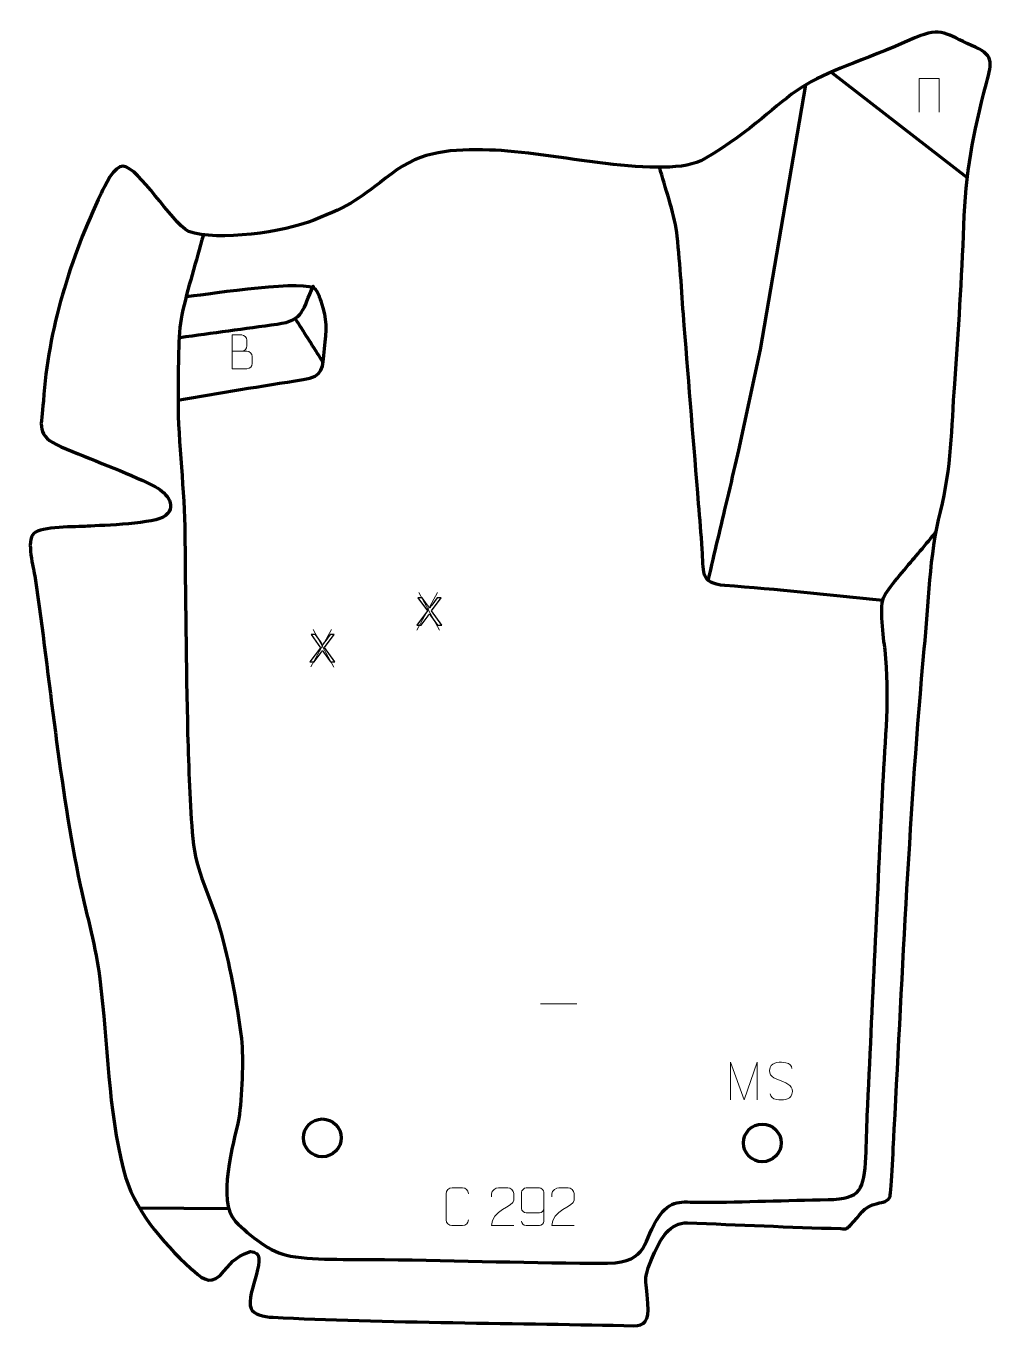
# Model space of a CAD drawing. Header units: millimetres. Extents: x -588 to 54, y 64 to 925.
import ezdxf

# ---------------------------------------------------------------- set-up
doc = ezdxf.new("R2010")
doc.units = ezdxf.units.MM
doc.header["$MEASUREMENT"] = 0
doc.layers.add('layer 2', color=7, linetype='Continuous')
doc.layers.add('layer 3', color=7, linetype='Continuous')

msp = doc.modelspace()

# ---------------------------------------------------------------- linework, layer by layer
at = {"layer": 'layer 2', "color": 140, "lineweight": 158}
for points in [[(-54.0641, 894.8699), (-54.0641, 894.8699), (36.1053, 824.7567), (36.1053, 824.7567)], [(-453.8938, 141.7965), (-453.8938, 141.7965), (-512.5605, 142.3267), (-512.5605, 142.3267)]]:
    msp.add_open_spline(points, degree=3, dxfattribs=at)
for points, knots in [([(-135.625, 558.2422), (-131.2368, 576.8495), (-127.3176, 593.4685), (-122.9295, 612.0758), (-122.9295, 612.0758), (-120.62, 621.869), (-118.3104, 631.6625), (-116.0009, 641.4558), (-116.0009, 641.4558), (-116.0009, 641.4558), (-115.308, 644.3938), (-115.308, 644.3938), (-115.308, 644.3938), (-115.308, 644.3938), (-101.0205, 711.0689), (-101.0205, 711.0689), (-101.0205, 711.0689), (-101.0205, 711.0689), (-70.8575, 886.4876), (-70.8575, 886.4876)], [0, 0, 0, 0, 0.16666667, 0.16666667, 0.16666667, 0.16666667, 0.33333333, 0.33333333, 0.33333333, 0.33333333, 0.5, 0.5, 0.5, 0.5, 0.66666667, 0.66666667, 0.66666667, 0.66666667, 1, 1, 1, 1]), ([(-19.9863, 544.802), (-54.4842, 548.1657), (-90.1056, 552.2213), (-124.67, 554.7779), (-124.67, 554.7779), (-141.5342, 556.0252), (-138.5388, 564.5856), (-139.611, 578.859), (-139.611, 578.859), (-140.36, 588.8295), (-141.2144, 598.8191), (-142.0178, 608.7883), (-142.0178, 608.7883), (-145.1928, 648.1892), (-148.3678, 687.5901), (-151.5428, 726.991), (-151.5428, 726.991), (-153.104, 746.445), (-154.1734, 766.8222), (-156.184, 786.1111), (-156.184, 786.1111), (-157.5673, 799.3818), (-163.4398, 816.0161), (-167.2198, 829.3144), (-167.2198, 829.3144), (-167.2198, 829.3144), (-167.549, 830.4726), (-167.549, 830.4726), (-167.549, 830.4726), (-167.549, 830.4726), (-167.9606, 831.9206), (-167.9606, 831.9206)], [0, 0, 0, 0, 0.11111111, 0.11111111, 0.11111111, 0.11111111, 0.22222222, 0.22222222, 0.22222222, 0.22222222, 0.33333333, 0.33333333, 0.33333333, 0.33333333, 0.44444444, 0.44444444, 0.44444444, 0.44444444, 0.55555556, 0.55555556, 0.55555556, 0.55555556, 0.66666667, 0.66666667, 0.66666667, 0.66666667, 0.77777778, 0.77777778, 0.77777778, 0.77777778, 1, 1, 1, 1]), ([(-470.2849, 787.1205), (-475.0169, 769.6698), (-480.6862, 751.6274), (-484.5685, 734.0557), (-484.5685, 734.0557), (-487.3495, 720.4368), (-486.7213, 698.2755), (-487.02, 683.675), (-487.02, 683.675), (-487.621, 654.303), (-483.1685, 623.6253), (-482.6654, 593.8522), (-482.6654, 593.8522), (-482.0122, 548.1347), (-481.7441, 502.1319), (-480.6847, 456.4556), (-480.6847, 456.4556), (-480.0557, 433.995), (-479.2438, 409.4312), (-477.3018, 387.1211), (-477.3018, 387.1211), (-475.3511, 364.7107), (-465.7392, 349.0385), (-459.5697, 328.0049), (-459.5697, 328.0049), (-452.8993, 305.0057), (-448.2133, 278.4009), (-444.9229, 254.6265), (-444.9229, 254.6265), (-443.8011, 240.8166), (-444.5678, 215.4419), (-446.8268, 201.7674), (-446.8268, 201.7674), (-450.085, 185.307), (-461.6164, 146.8636), (-448.9602, 133.5197), (-448.9602, 133.5197), (-439.4667, 123.9907), (-426.1281, 112.8218), (-412.5641, 110.5421), (-412.5641, 110.5421), (-394.6043, 107.5235), (-369.1722, 108.5524), (-350.3198, 108.252), (-350.3198, 108.252), (-301.0671, 107.4599), (-251.5447, 106.0117), (-202.323, 105.7574), (-202.323, 105.7574), (-174.1875, 107.0282), (-180.0838, 119.9855), (-167.5233, 137.8872), (-167.5233, 137.8872), (-159.2447, 148.8029), (-151.5783, 146.0517), (-139.0942, 146.1308), (-139.0942, 146.1308), (-111.5354, 146.3804), (-83.8444, 147.3937), (-56.2548, 147.9437), (-56.2548, 147.9437), (-34.094, 148.3854), (-32.3635, 154.7519), (-31.233, 176.0231), (-31.233, 176.0231), (-30.7447, 185.2115), (-30.6536, 194.4229), (-30.2423, 203.6197), (-30.2423, 203.6197), (-26.787, 276.5468), (-23.3361, 349.4741), (-19.8826, 422.4013), (-19.8826, 422.4013), (-18.3307, 453.0965), (-15.049, 481.2121), (-18.4728, 512.0812), (-18.4728, 512.0812), (-19.3297, 519.8073), (-22.5788, 541.6052), (-18.874, 548.0145), (-18.874, 548.0145), (-15.1614, 554.4372), (-3.0933, 568.2255), (2.0792, 574.3938), (2.0792, 574.3938), (5.8059, 578.838), (9.5746, 583.259), (13.2615, 587.7351), (13.2615, 587.7351), (13.9677, 588.6018), (14.6731, 589.4687), (15.3761, 590.3381)], [0, 0, 0, 0, 0.04166667, 0.04166667, 0.04166667, 0.04166667, 0.08333333, 0.08333333, 0.08333333, 0.08333333, 0.125, 0.125, 0.125, 0.125, 0.16666667, 0.16666667, 0.16666667, 0.16666667, 0.20833333, 0.20833333, 0.20833333, 0.20833333, 0.25, 0.25, 0.25, 0.25, 0.29166667, 0.29166667, 0.29166667, 0.29166667, 0.33333333, 0.33333333, 0.33333333, 0.33333333, 0.375, 0.375, 0.375, 0.375, 0.41666667, 0.41666667, 0.41666667, 0.41666667, 0.45833333, 0.45833333, 0.45833333, 0.45833333, 0.5, 0.5, 0.5, 0.5, 0.54166667, 0.54166667, 0.54166667, 0.54166667, 0.58333333, 0.58333333, 0.58333333, 0.58333333, 0.625, 0.625, 0.625, 0.625, 0.66666667, 0.66666667, 0.66666667, 0.66666667, 0.70833333, 0.70833333, 0.70833333, 0.70833333, 0.75, 0.75, 0.75, 0.75, 0.79166667, 0.79166667, 0.79166667, 0.79166667, 0.83333333, 0.83333333, 0.83333333, 0.83333333, 0.875, 0.875, 0.875, 0.875, 0.91666667, 0.91666667, 0.91666667, 0.91666667, 1, 1, 1, 1]), ([(-487.2174, 677.5865), (-459.4819, 682.243), (-431.9327, 686.9352), (-404.1279, 691.1979), (-404.1279, 691.1979), (-390.324, 693.3141), (-391.3336, 698.7157), (-389.9648, 711.5559), (-389.9648, 711.5559), (-388.5676, 724.6616), (-387.8441, 730.1346), (-392.2668, 743.189), (-392.2668, 743.189), (-393.2258, 746.0196), (-394.1226, 748.1544), (-395.6613, 750.7138), (-395.6613, 750.7138), (-400.486, 758.0427), (-465.0961, 747.8158), (-479.8513, 746.243), (-479.8513, 746.243), (-479.8513, 746.243), (-481.3386, 746.0845), (-481.3386, 746.0845)], [0, 0, 0, 0, 0.14285714, 0.14285714, 0.14285714, 0.14285714, 0.28571429, 0.28571429, 0.28571429, 0.28571429, 0.42857143, 0.42857143, 0.42857143, 0.42857143, 0.57142857, 0.57142857, 0.57142857, 0.57142857, 0.71428571, 0.71428571, 0.71428571, 0.71428571, 1, 1, 1, 1]), ([(-485.8447, 719.1595), (-464.3468, 722.1519), (-442.832, 724.9996), (-421.3261, 727.931), (-421.3261, 727.931), (-403.5151, 730.361), (-404.2872, 738.292), (-397.5285, 753.0191), (-397.5285, 753.0191), (-397.2067, 753.7204), (-397.9875, 752.0217), (-397.6641, 752.7222)], [0, 0, 0, 0, 0.25, 0.25, 0.25, 0.25, 0.5, 0.5, 0.5, 0.5, 1, 1, 1, 1]), ([(-409.4862, 731.7184), (-404.426, 723.6703), (-398.0811, 713.8896), (-393.0208, 705.8417), (-393.0208, 705.8417), (-393.0208, 705.8417), (-391.3882, 703.2452), (-391.3882, 703.2452)], [0, 0, 0, 0, 0.33333333, 0.33333333, 0.33333333, 0.33333333, 1, 1, 1, 1])]:
    msp.add_open_spline(points, degree=3, knots=knots, dxfattribs=at)
at = {"layer": 'layer 2', "color": 142}
for points in [[(-328.8554, 528.4705), (-328.8554, 528.4705), (-321.8281, 537.9066), (-321.8281, 537.9066), (-321.8281, 537.9066), (-321.8281, 537.9066), (-328.0172, 546.6569), (-328.0172, 546.6569), (-328.0172, 546.6569), (-328.0172, 546.6569), (-325.1513, 546.6569), (-325.1513, 546.6569), (-325.1513, 546.6569), (-325.1513, 546.6569), (-321.8366, 542.0045), (-321.8366, 542.0045), (-321.8366, 542.0045), (-321.1465, 541.0393), (-320.6682, 540.3027), (-320.393, 539.7904), (-320.393, 539.7904), (-319.9824, 540.4254), (-319.4998, 541.1028), (-318.9452, 541.8182), (-318.9452, 541.8182), (-318.9452, 541.8182), (-315.313, 546.6569), (-315.313, 546.6569), (-315.313, 546.6569), (-315.313, 546.6569), (-312.6756, 546.6569), (-312.6756, 546.6569), (-312.6756, 546.6569), (-312.6756, 546.6569), (-318.9918, 538.0124), (-318.9918, 538.0124), (-318.9918, 538.0124), (-318.9918, 538.0124), (-312.193, 528.4705), (-312.193, 528.4705), (-312.193, 528.4705), (-312.193, 528.4705), (-315.1479, 528.4705), (-315.1479, 528.4705), (-315.1479, 528.4705), (-315.1479, 528.4705), (-319.7368, 534.956), (-319.7368, 534.956), (-319.7368, 534.956), (-319.9993, 535.3243), (-320.2491, 535.6926), (-320.4819, 536.0566), (-320.4819, 536.0566), (-320.8883, 535.447), (-321.1762, 535.0195), (-321.354, 534.7782), (-321.354, 534.7782), (-321.354, 534.7782), (-325.9641, 528.4705), (-325.9641, 528.4705), (-325.9641, 528.4705), (-325.9641, 528.4705), (-328.8554, 528.4705), (-328.8554, 528.4705)], [(-399.7637, 504.1288), (-399.7637, 504.1288), (-392.7364, 513.5649), (-392.7364, 513.5649), (-392.7364, 513.5649), (-392.7364, 513.5649), (-398.9255, 522.3152), (-398.9255, 522.3152), (-398.9255, 522.3152), (-398.9255, 522.3152), (-396.0596, 522.3152), (-396.0596, 522.3152), (-396.0596, 522.3152), (-396.0596, 522.3152), (-392.7449, 517.6628), (-392.7449, 517.6628), (-392.7449, 517.6628), (-392.0548, 516.6976), (-391.5765, 515.961), (-391.3013, 515.4487), (-391.3013, 515.4487), (-390.8907, 516.0837), (-390.4081, 516.7611), (-389.8535, 517.4765), (-389.8535, 517.4765), (-389.8535, 517.4765), (-386.2213, 522.3152), (-386.2213, 522.3152), (-386.2213, 522.3152), (-386.2213, 522.3152), (-383.5839, 522.3152), (-383.5839, 522.3152), (-383.5839, 522.3152), (-383.5839, 522.3152), (-389.9001, 513.6707), (-389.9001, 513.6707), (-389.9001, 513.6707), (-389.9001, 513.6707), (-383.1013, 504.1288), (-383.1013, 504.1288), (-383.1013, 504.1288), (-383.1013, 504.1288), (-386.0562, 504.1288), (-386.0562, 504.1288), (-386.0562, 504.1288), (-386.0562, 504.1288), (-390.6451, 510.6143), (-390.6451, 510.6143), (-390.6451, 510.6143), (-390.9076, 510.9826), (-391.1574, 511.3509), (-391.3902, 511.7149), (-391.3902, 511.7149), (-391.7966, 511.1053), (-392.0845, 510.6778), (-392.2623, 510.4365), (-392.2623, 510.4365), (-392.2623, 510.4365), (-396.8724, 504.1288), (-396.8724, 504.1288), (-396.8724, 504.1288), (-396.8724, 504.1288), (-399.7637, 504.1288), (-399.7637, 504.1288)]]:
    msp.add_open_spline(points, degree=3, knots=[0, 0, 0, 0, 0.05882353, 0.05882353, 0.05882353, 0.05882353, 0.11764706, 0.11764706, 0.11764706, 0.11764706, 0.17647059, 0.17647059, 0.17647059, 0.17647059, 0.23529412, 0.23529412, 0.23529412, 0.23529412, 0.29411765, 0.29411765, 0.29411765, 0.29411765, 0.35294118, 0.35294118, 0.35294118, 0.35294118, 0.41176471, 0.41176471, 0.41176471, 0.41176471, 0.47058824, 0.47058824, 0.47058824, 0.47058824, 0.52941176, 0.52941176, 0.52941176, 0.52941176, 0.58823529, 0.58823529, 0.58823529, 0.58823529, 0.64705882, 0.64705882, 0.64705882, 0.64705882, 0.70588235, 0.70588235, 0.70588235, 0.70588235, 0.76470588, 0.76470588, 0.76470588, 0.76470588, 0.82352941, 0.82352941, 0.82352941, 0.82352941, 0.88235294, 0.88235294, 0.88235294, 0.88235294, 1, 1, 1, 1], dxfattribs=at)
at = {"layer": 'layer 3', "color": 250, "lineweight": 200}
for centre in [(-391.4322, 188.8435), (-99.795, 185.4702)]:
    msp.add_ellipse(centre, major_axis=(0, 12.5), ratio=1, dxfattribs=at)
at = {"layer": 'layer 3', "color": 242, "lineweight": 158}
msp.add_open_spline([(-424.0344, 69.9609), (-430.4209, 70.2953), (-437.1765, 71.9804), (-438.6966, 75.7433), (-438.6966, 75.7433), (-442.9011, 86.1514), (-424.7103, 113.6046), (-439.0105, 113.4523), (-439.0105, 113.4523), (-450.7163, 109.3052), (-451.6945, 105.8435), (-459.2491, 97.7436), (-459.2491, 97.7436), (-466.6317, 90.7817), (-472.3752, 96.7726), (-478.5648, 102.3107), (-478.5648, 102.3107), (-497.968, 120.1843), (-516.5191, 141.5047), (-523.2229, 167.5716), (-523.2229, 167.5716), (-533.5275, 207.6398), (-533.5232, 250.5378), (-538.8534, 294.1678), (-538.8534, 294.1678), (-541.3692, 314.7604), (-547.5207, 335.6247), (-551.9056, 356.2543), (-551.9056, 356.2543), (-565.9118, 422.1497), (-571.8046, 492.7279), (-581.7906, 559.6947), (-581.7906, 559.6947), (-582.8439, 566.7581), (-587.8453, 584.0254), (-582.7418, 589.2085), (-582.7418, 589.2085), (-577.9624, 594.0625), (-554.6063, 593.4364), (-546.9922, 594.0251), (-546.9922, 594.0251), (-536.9523, 594.6746), (-501.8921, 595.4404), (-495.4467, 601.0368), (-495.4467, 601.0368), (-486.8246, 608.5231), (-495.9448, 617.1215), (-503.3143, 620.8128), (-503.3143, 620.8128), (-521.7504, 630.0471), (-545.0886, 638.3713), (-564.5053, 646.6857), (-564.5053, 646.6857), (-581.9675, 654.163), (-577.4531, 660.2948), (-576.3316, 677.0365), (-576.3316, 677.0365), (-573.2385, 724.0243), (-558.4915, 772.1349), (-538.0058, 814.5318), (-538.0058, 814.5318), (-535.9259, 818.8364), (-529.3802, 833.1851), (-523.4315, 832.5585), (-523.4315, 832.5585), (-512.6828, 831.4262), (-492.0538, 796.044), (-480.0217, 789.1769), (-480.0217, 789.1769), (-460.4426, 782.6184), (-416.6861, 788.9467), (-397.4433, 796.6203), (-397.4433, 796.6203), (-371.2459, 807.0673), (-367.6029, 810.7884), (-345.6155, 827.5276), (-345.6155, 827.5276), (-324.9077, 843.2925), (-305.6462, 843.69), (-280.5856, 843.2214), (-280.5856, 843.2214), (-240.3643, 842.4695), (-163.5111, 822.306), (-138.1291, 837.3579), (-138.1291, 837.3579), (-105.2966, 856.8281), (-91.8871, 873.0792), (-73.7236, 884.7722), (-73.7236, 884.7722), (-56.7846, 895.6768), (-35.1916, 901.4134), (1.3765, 917.5386), (1.3765, 917.5386), (19.2606, 925.4249), (22.3698, 919.7667), (38.8852, 912.558), (38.8852, 912.558), (53.7733, 906.0596), (52.6971, 902.4386), (48.6845, 887.4642), (48.6845, 887.4642), (39.8367, 853.2303), (35.0379, 828.7251), (33.7586, 793.1605), (33.7586, 793.1605), (32.4961, 758.0647), (30.2435, 723.4674), (27.7195, 688.4552), (27.7195, 688.4552), (25.669, 658.758), (25.7361, 632.8845), (18.1944, 603.6244), (18.1944, 603.6244), (11.1373, 575.1116), (10.2769, 542.2152), (7.5622, 512.73), (7.5622, 512.73), (-2.1387, 407.366), (-6.6839, 300.2173), (-12.3765, 194.4876), (-12.3765, 194.4876), (-12.7038, 188.408), (-14.142, 152.836), (-15.1445, 150.0121), (-15.1445, 150.0121), (-16.3666, 146.5695), (-20.0646, 146.2623), (-23.3809, 145.4366), (-23.3809, 145.4366), (-33.4479, 142.9302), (-34.753, 137.8339), (-41.5331, 130.8778), (-41.5331, 130.8778), (-44.2129, 128.1285), (-43.297, 128.5962), (-47.8532, 128.728), (-47.8532, 128.728), (-81.6638, 129.7057), (-115.6684, 131.1052), (-149.4517, 132.6473), (-149.4517, 132.6473), (-161.1992, 132.5162), (-166.7489, 122.4309), (-171.3171, 112.92), (-171.3171, 112.92), (-178.9251, 95.6197), (-177.1668, 96.7013), (-175.6029, 79.0432), (-175.6029, 79.0432), (-174.5476, 67.128), (-178.277, 64.198), (-184.895, 64.3557), (-184.895, 64.3557), (-256.589, 66.0638), (-353.6175, 66.2737), (-424.0344, 69.9609)], degree=3, knots=[0, 0, 0, 0, 0.025, 0.025, 0.025, 0.025, 0.05, 0.05, 0.05, 0.05, 0.075, 0.075, 0.075, 0.075, 0.1, 0.1, 0.1, 0.1, 0.125, 0.125, 0.125, 0.125, 0.15, 0.15, 0.15, 0.15, 0.175, 0.175, 0.175, 0.175, 0.2, 0.2, 0.2, 0.2, 0.225, 0.225, 0.225, 0.225, 0.25, 0.25, 0.25, 0.25, 0.275, 0.275, 0.275, 0.275, 0.3, 0.3, 0.3, 0.3, 0.325, 0.325, 0.325, 0.325, 0.35, 0.35, 0.35, 0.35, 0.375, 0.375, 0.375, 0.375, 0.4, 0.4, 0.4, 0.4, 0.425, 0.425, 0.425, 0.425, 0.45, 0.45, 0.45, 0.45, 0.475, 0.475, 0.475, 0.475, 0.5, 0.5, 0.5, 0.5, 0.525, 0.525, 0.525, 0.525, 0.55, 0.55, 0.55, 0.55, 0.575, 0.575, 0.575, 0.575, 0.6, 0.6, 0.6, 0.6, 0.625, 0.625, 0.625, 0.625, 0.65, 0.65, 0.65, 0.65, 0.675, 0.675, 0.675, 0.675, 0.7, 0.7, 0.7, 0.7, 0.725, 0.725, 0.725, 0.725, 0.75, 0.75, 0.75, 0.75, 0.775, 0.775, 0.775, 0.775, 0.8, 0.8, 0.8, 0.8, 0.825, 0.825, 0.825, 0.825, 0.85, 0.85, 0.85, 0.85, 0.875, 0.875, 0.875, 0.875, 0.9, 0.9, 0.9, 0.9, 0.925, 0.925, 0.925, 0.925, 0.95, 0.95, 0.95, 0.95, 1, 1, 1, 1], dxfattribs=at)
at = {"layer": 'layer 3', "color": 250, "lineweight": 9}
for points, knots in [([(4.2243, 868.2615), (4.2243, 868.2615), (4.2243, 890.6118), (4.2243, 890.6118), (4.2243, 890.6118), (4.2243, 890.6118), (17.3426, 890.6118), (17.3426, 890.6118), (17.3426, 890.6118), (17.3426, 890.6118), (17.3426, 868.2615), (17.3426, 868.2615)], [0, 0, 0, 0, 0.25, 0.25, 0.25, 0.25, 0.5, 0.5, 0.5, 0.5, 1, 1, 1, 1]), ([(-451.1968, 709.9826), (-447.9378, 709.983), (-444.6784, 709.983), (-441.4187, 709.9826), (-441.4187, 709.9826), (-439.6494, 709.9671), (-437.9265, 708.4121), (-437.9265, 706.5763), (-437.9265, 706.5763), (-437.9268, 705.5655), (-437.9268, 702.8342), (-437.9265, 701.8231), (-437.9265, 701.8231), (-437.9106, 700.159), (-439.2919, 698.3552), (-441.3713, 698.3704), (-441.3713, 698.3704), (-444.6313, 698.3707), (-447.891, 698.3707), (-451.1503, 698.3704), (-451.1503, 698.3704), (-451.1503, 705.8208), (-451.1503, 713.2709), (-451.1503, 720.7207), (-451.1503, 720.7207), (-449.0242, 720.7207), (-446.8978, 720.7207), (-444.7713, 720.7207), (-444.7713, 720.7207), (-443.2658, 720.7365), (-441.3878, 719.0253), (-441.3719, 717.2676), (-441.3719, 717.2676), (-441.3723, 715.417), (-441.3723, 715.2863), (-441.3719, 713.4354), (-441.3719, 713.4354), (-441.3565, 711.5848), (-443.0174, 709.9671), (-444.8178, 709.9826)], [0, 0, 0, 0, 0.09090909, 0.09090909, 0.09090909, 0.09090909, 0.18181818, 0.18181818, 0.18181818, 0.18181818, 0.27272727, 0.27272727, 0.27272727, 0.27272727, 0.36363636, 0.36363636, 0.36363636, 0.36363636, 0.45454545, 0.45454545, 0.45454545, 0.45454545, 0.54545455, 0.54545455, 0.54545455, 0.54545455, 0.63636364, 0.63636364, 0.63636364, 0.63636364, 0.72727273, 0.72727273, 0.72727273, 0.72727273, 0.81818182, 0.81818182, 0.81818182, 0.81818182, 1, 1, 1, 1]), ([(-120.7933, 213.9661), (-120.7933, 213.9661), (-120.7933, 238.924), (-120.7933, 238.924), (-120.7933, 238.924), (-120.7933, 238.924), (-111.8682, 213.9661), (-111.8682, 213.9661), (-111.8682, 213.9661), (-111.8682, 213.9661), (-103.1083, 238.9235), (-103.1083, 238.9235), (-103.1083, 238.9235), (-103.1083, 238.9235), (-103.1083, 213.9661), (-103.1083, 213.9661)], [0, 0, 0, 0, 0.2, 0.2, 0.2, 0.2, 0.4, 0.4, 0.4, 0.4, 0.6, 0.6, 0.6, 0.6, 1, 1, 1, 1]), ([(-87.4011, 226.616), (-91.6494, 228.0864), (-96.5575, 229.8822), (-94.5524, 235.4025), (-94.5524, 235.4025), (-93.0489, 239.5424), (-87.8353, 239.1539), (-84.2317, 238.5528), (-84.2317, 238.5528), (-81.3711, 238.0756), (-80.5064, 236.8624), (-80.1958, 234.7783)], [0, 0, 0, 0, 0.25, 0.25, 0.25, 0.25, 0.5, 0.5, 0.5, 0.5, 1, 1, 1, 1]), ([(-87.4011, 226.6159), (-83.3825, 224.9692), (-78.353, 223.0809), (-80.187, 217.7206), (-80.187, 217.7206), (-81.6468, 213.4542), (-86.5576, 213.7109), (-90.2837, 214.2656), (-90.2837, 214.2656), (-93.0337, 214.6754), (-94.2546, 215.8889), (-94.6326, 218.0011)], [0, 0, 0, 0, 0.25, 0.25, 0.25, 0.25, 0.5, 0.5, 0.5, 0.5, 1, 1, 1, 1]), ([(-294.5233, 134.5698), (-294.6631, 132.2464), (-296.3403, 130.7668), (-298.488, 130.756), (-298.488, 130.756), (-300.8199, 130.7564), (-303.1518, 130.7564), (-305.4833, 130.756), (-305.4833, 130.756), (-307.4083, 130.6506), (-309.3804, 132.5351), (-309.3692, 134.5524), (-309.3692, 134.5524), (-309.3688, 140.3225), (-309.3688, 146.0922), (-309.3692, 151.8615), (-309.3692, 151.8615), (-309.365, 153.9996), (-307.6183, 155.7188), (-305.4659, 155.7053), (-305.4659, 155.7053), (-303.1402, 155.7053), (-300.8141, 155.7053), (-298.488, 155.7053), (-298.488, 155.7053), (-296.5414, 155.7408), (-294.55, 154.2493), (-294.5233, 151.8117)], [0, 0, 0, 0, 0.125, 0.125, 0.125, 0.125, 0.25, 0.25, 0.25, 0.25, 0.375, 0.375, 0.375, 0.375, 0.5, 0.5, 0.5, 0.5, 0.625, 0.625, 0.625, 0.625, 0.75, 0.75, 0.75, 0.75, 1, 1, 1, 1]), ([(-264.5749, 130.7417), (-269.4893, 130.742), (-274.4037, 130.742), (-279.3178, 130.7417), (-279.3178, 130.7417), (-279.3178, 140.674), (-264.6668, 143.3152), (-264.5749, 147.6255), (-264.5749, 147.6255), (-264.5752, 149.0496), (-264.5752, 150.4733), (-264.5749, 151.8966), (-264.5749, 151.8966), (-264.5918, 153.9737), (-266.7146, 155.6985), (-268.3856, 155.7158), (-268.3856, 155.7158), (-270.4588, 155.7154), (-272.5317, 155.7154), (-274.6041, 155.7158), (-274.6041, 155.7158), (-276.4262, 155.7323), (-279.2509, 153.9402), (-279.3178, 151.8466), (-279.3178, 151.8466), (-279.3178, 151.8466), (-279.3178, 149.7918), (-279.3178, 149.7918)], [0, 0, 0, 0, 0.125, 0.125, 0.125, 0.125, 0.25, 0.25, 0.25, 0.25, 0.375, 0.375, 0.375, 0.375, 0.5, 0.5, 0.5, 0.5, 0.625, 0.625, 0.625, 0.625, 0.75, 0.75, 0.75, 0.75, 1, 1, 1, 1]), ([(-259.3762, 133.6881), (-259.3521, 132.3486), (-257.9959, 130.6953), (-256.424, 130.7297), (-256.424, 130.7297), (-253.4392, 130.73), (-250.454, 130.73), (-247.4686, 130.7297), (-247.4686, 130.7297), (-246.2495, 130.7147), (-244.5213, 132.1523), (-244.5163, 133.6881), (-244.5163, 133.6881), (-244.5166, 140.0485), (-244.5166, 146.4093), (-244.5163, 152.7701), (-244.5163, 152.7701), (-244.521, 153.933), (-246.2495, 155.7041), (-247.4686, 155.7285), (-247.4686, 155.7285), (-250.454, 155.7282), (-253.4392, 155.7282), (-256.424, 155.7285), (-256.424, 155.7285), (-257.7021, 155.6847), (-259.3718, 154.0702), (-259.3762, 152.7701), (-259.3762, 152.7701), (-259.3762, 149.1867), (-259.3762, 145.6037), (-259.3762, 142.0209), (-259.3762, 142.0209), (-259.3377, 140.5427), (-257.755, 139.1098), (-256.424, 139.1119), (-256.424, 139.1119), (-253.4392, 139.1116), (-250.454, 139.1116), (-247.4686, 139.1119), (-247.4686, 139.1119), (-246.1391, 139.1069), (-244.4961, 140.6141), (-244.5378, 142.0427)], [0, 0, 0, 0, 0.08333333, 0.08333333, 0.08333333, 0.08333333, 0.16666667, 0.16666667, 0.16666667, 0.16666667, 0.25, 0.25, 0.25, 0.25, 0.33333333, 0.33333333, 0.33333333, 0.33333333, 0.41666667, 0.41666667, 0.41666667, 0.41666667, 0.5, 0.5, 0.5, 0.5, 0.58333333, 0.58333333, 0.58333333, 0.58333333, 0.66666667, 0.66666667, 0.66666667, 0.66666667, 0.75, 0.75, 0.75, 0.75, 0.83333333, 0.83333333, 0.83333333, 0.83333333, 1, 1, 1, 1]), ([(-224.5749, 130.7417), (-229.4893, 130.742), (-234.4037, 130.742), (-239.3178, 130.7417), (-239.3178, 130.7417), (-239.3178, 140.674), (-224.6668, 143.3152), (-224.5749, 147.6255), (-224.5749, 147.6255), (-224.5752, 149.0496), (-224.5752, 150.4733), (-224.5749, 151.8966), (-224.5749, 151.8966), (-224.5918, 153.9737), (-226.7146, 155.6985), (-228.3856, 155.7158), (-228.3856, 155.7158), (-230.4588, 155.7154), (-232.5317, 155.7154), (-234.6041, 155.7158), (-234.6041, 155.7158), (-236.4262, 155.7323), (-239.2509, 153.9402), (-239.3178, 151.8466), (-239.3178, 151.8466), (-239.3178, 151.8466), (-239.3178, 149.7918), (-239.3178, 149.7918)], [0, 0, 0, 0, 0.125, 0.125, 0.125, 0.125, 0.25, 0.25, 0.25, 0.25, 0.375, 0.375, 0.375, 0.375, 0.5, 0.5, 0.5, 0.5, 0.625, 0.625, 0.625, 0.625, 0.75, 0.75, 0.75, 0.75, 1, 1, 1, 1])]:
    msp.add_open_spline(points, degree=3, knots=knots, dxfattribs=at)
for points in [[(-315.1085, 550.0405), (-315.1085, 550.0405), (-328.8491, 525.1447), (-328.8491, 525.1447)], [(-327.3945, 550.0405), (-327.3945, 550.0405), (-313.6539, 525.087), (-313.6539, 525.087)], [(-385.2895, 525.6988), (-385.2895, 525.6988), (-399.0301, 500.803), (-399.0301, 500.803)], [(-397.5755, 525.6988), (-397.5755, 525.6988), (-383.8349, 500.7453), (-383.8349, 500.7453)], [(-246.807, 277.5386), (-246.807, 277.5386), (-222.829, 277.5386), (-222.829, 277.5386)]]:
    msp.add_open_spline(points, degree=3, dxfattribs=at)

doc.saveas('drawing.dxf')
